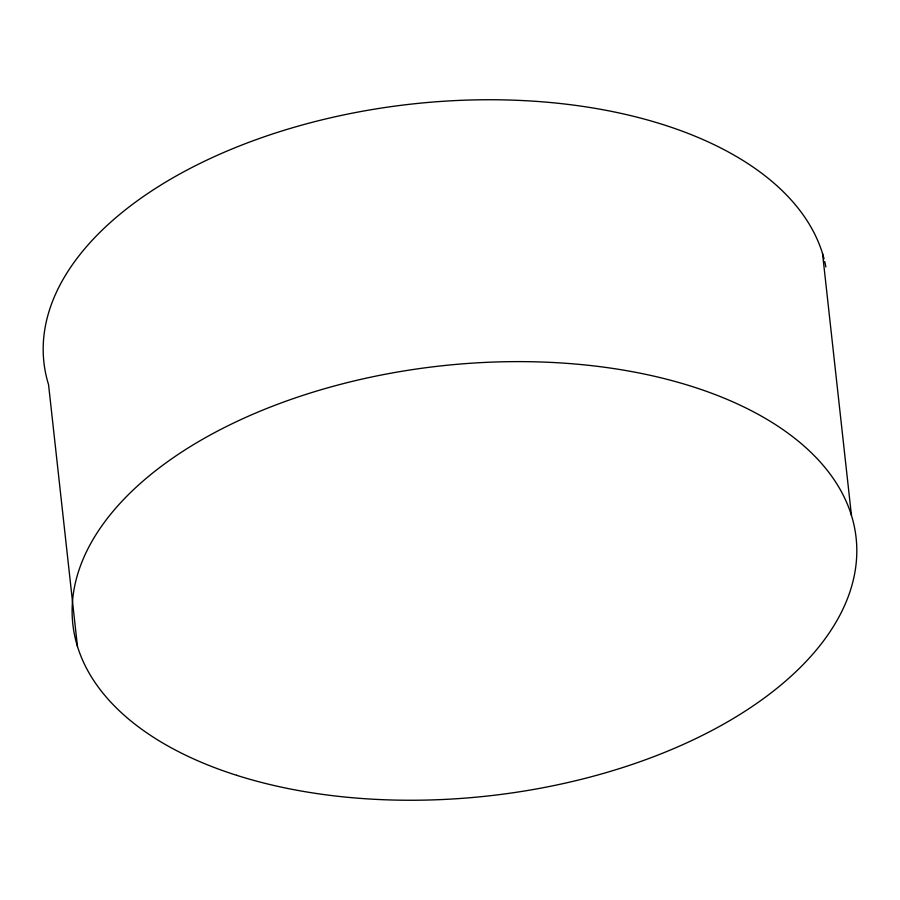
<?xml version="1.0" encoding="UTF-8"?>
<svg xmlns="http://www.w3.org/2000/svg" width="900" height="900" viewBox="0 0 900 900"><rect width="100%" height="100%" fill="white"/><g stroke="black" fill="none" stroke-linecap="round" stroke-linejoin="round"><path stroke-width="1.35" d="M822.533 253.507L851.445 515.374M77.468 646.492L48.555 384.626A394.02 216.326 -6.3 0 1 375.75 108.956A394.02 216.326 -6.3 0 1 824.04 258.829M824.715 261.517A394.02 216.326 -6.3 0 1 825.863 266.94M236.565 775.283A394.02 216.326 -6.3 0 0 855 571.781A394.02 216.326 -6.3 0 0 301.804 395.741A394.02 216.326 -6.3 0 0 236.565 775.283"/></g></svg>
